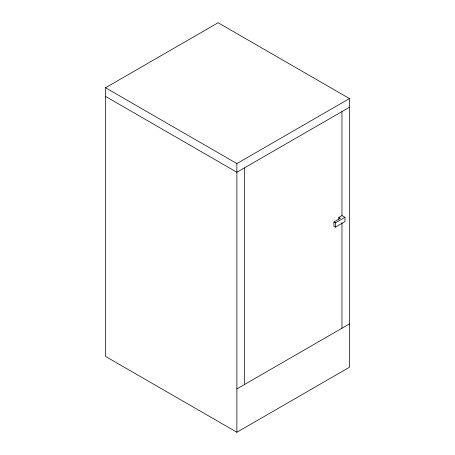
<?xml version="1.0" encoding="UTF-8"?>
<svg xmlns="http://www.w3.org/2000/svg" width="455" height="455" viewBox="0 0 455 455"><rect width="100%" height="100%" fill="white"/><g stroke="black" fill="none" stroke-linecap="round" stroke-linejoin="round"><path stroke-width="0.68" d="M105.537 87.747L218.116 22.75L349.463 98.581L349.463 367.253L236.884 432.25L105.537 356.419L105.537 87.747L236.884 163.584L349.463 98.581M349.463 107.249L236.884 172.246L105.537 96.415M338.844 217.382L341.961 215.585L344.964 217.314L344.964 221.648L335.432 227.153L333.93 226.289L333.93 221.955L340.346 218.246L338.844 217.382L338.844 219.236M333.93 221.955L335.432 222.819L344.964 217.314M236.884 388.917L349.463 323.914M341.961 111.583L341.961 215.585M341.961 222.751L341.961 328.248M335.432 222.819L335.432 227.153M244.386 167.918L244.386 384.583M236.884 163.584L236.884 432.25"/></g></svg>
